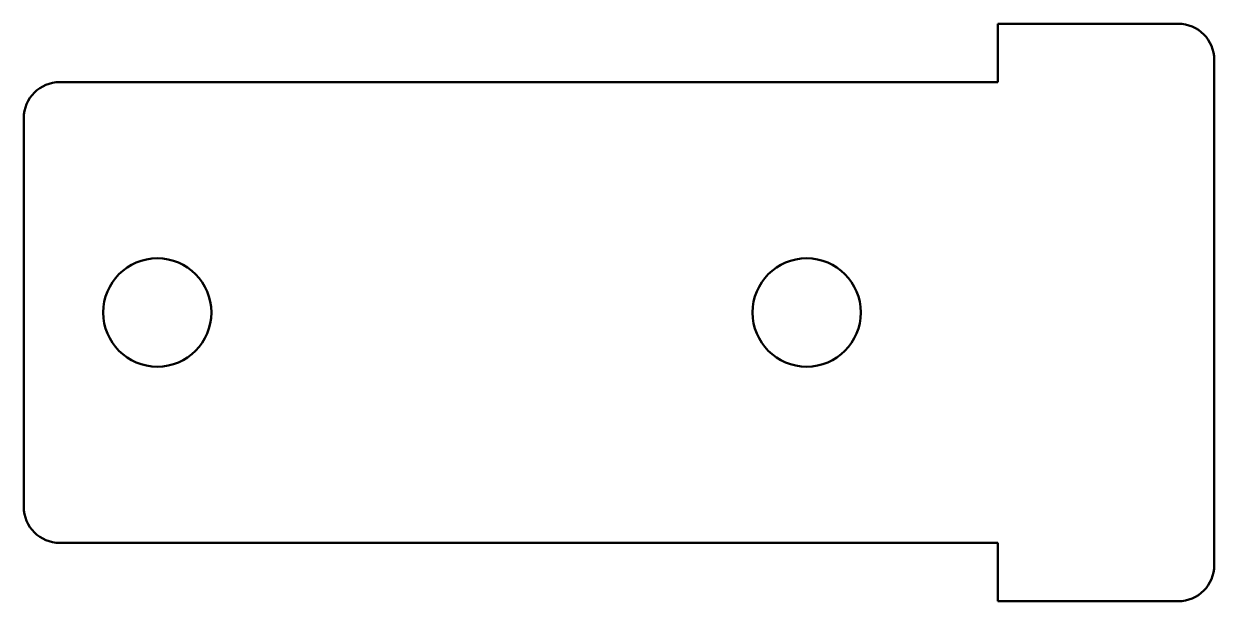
# Model space of a CAD drawing. Header units: inches. Extents: x 9.24 to 10.54, y 5.19 to 5.81.
import ezdxf

# ---------------------------------------------------------------- set-up
doc = ezdxf.new("R2010")
doc.units = ezdxf.units.IN
doc.header["$MEASUREMENT"] = 0
doc.layers.add('Visible (ANSI)', color=7, linetype='Continuous', lineweight=50)

msp = doc.modelspace()

# ---------------------------------------------------------------- linework, layer by layer
at = {"layer": 'Visible (ANSI)'}
for p, q in [((10.3071, 5.815), (10.504, 5.815)), ((10.3071, 5.7513), (10.3071, 5.815)), ((10.5433, 5.7756), (10.5433, 5.2244)), ((10.3071, 5.7513), (9.2835, 5.7513)), ((9.2441, 5.712), (9.2441, 5.288)), ((9.2835, 5.2487), (10.3071, 5.2487)), ((10.3071, 5.185), (10.3071, 5.2487)), ((10.504, 5.185), (10.3071, 5.185))]:
    msp.add_line(p, q, dxfattribs=at)
for centre in [(9.3898, 5.5), (10.0985, 5.5)]:
    msp.add_circle(centre, 0.0591, dxfattribs=at)
for centre, start, end in [((10.504, 5.7756), 0, 90), ((9.2835, 5.712), 90, 180), ((9.2835, 5.288), 180, 270), ((10.504, 5.2244), 270, 0)]:
    msp.add_arc(centre, 0.0394, start, end, dxfattribs=at)

doc.saveas('drawing.dxf')
